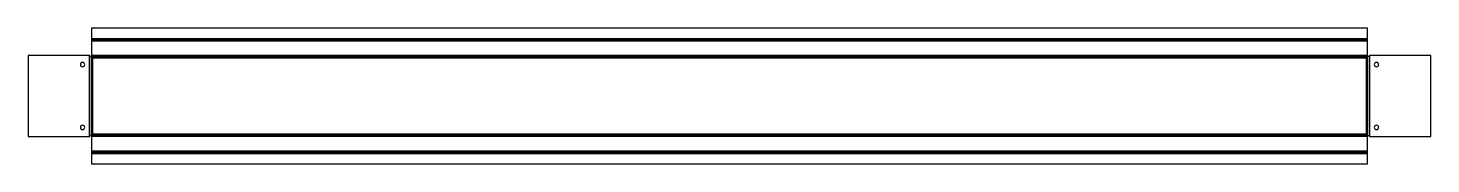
# Model space of a CAD drawing. Header units: millimetres. Extents: x -49 to 1044, y 0 to 106.
import ezdxf

# ---------------------------------------------------------------- set-up
doc = ezdxf.new("R2010")
doc.units = ezdxf.units.MM

msp = doc.modelspace()

# ---------------------------------------------------------------- linework, layer by layer
at = {"layer": 'BEND'}
for p, q in [((994.8, 96.9), (0, 96.9)), ((-0.2, 83.5), (-0.2, 22.5)), ((994.4, 83.7), (0.5, 83.7)), ((995, 22.5), (995, 83.5)), ((0.5, 22.4), (994.4, 22.4)), ((0, 9.1), (994.8, 9.1))]:
    msp.add_line(p, q, dxfattribs=at)
at = {"layer": 'BEND_EXTENT'}
for p, q in [((0, 98), (994.8, 98)), ((994.8, 95.8), (0, 95.8)), ((-1.4, 21.5), (-1.4, 84.5)), ((0, 84.8), (994.8, 84.8)), ((996.2, 84.5), (996.2, 21.5)), ((994.8, 21.3), (0, 21.3)), ((0, 10.3), (994.8, 10.3)), ((994.8, 8), (0, 8))]:
    msp.add_line(p, q, dxfattribs=at)
msp.add_lwpolyline([(993.9, 23.5), (993.9, 82.5), (0.9, 82.5), (0.9, 23.5)], close=True, dxfattribs=at)
at = {"layer": 'INTERIOR_PROFILES', "extrusion": (0, 0, -1)}
for centre in [(6.9, 77.5), (-1001.7, 77.5), (6.9, 28.5), (-1001.7, 28.5)]:
    msp.add_circle(centre, 1.7, dxfattribs=at)
at = {"layer": 'OUTER_PROFILES'}
msp.add_lwpolyline([(1044.2, 21.5), (1044.2, 84.5), (996.2, 84.5), (993.9, 82.5), (994.8, 84.8), (994.8, 106), (0, 106), (0, 84.8), (0.9, 82.5), (-1.4, 84.5), (-49.4, 84.5), (-49.4, 21.5), (-1.4, 21.5), (0.9, 23.5), (0, 21.3), (0, 0), (994.8, 0), (994.8, 21.3), (993.9, 23.5), (996.2, 21.5)], close=True, dxfattribs=at)

doc.saveas('drawing.dxf')
